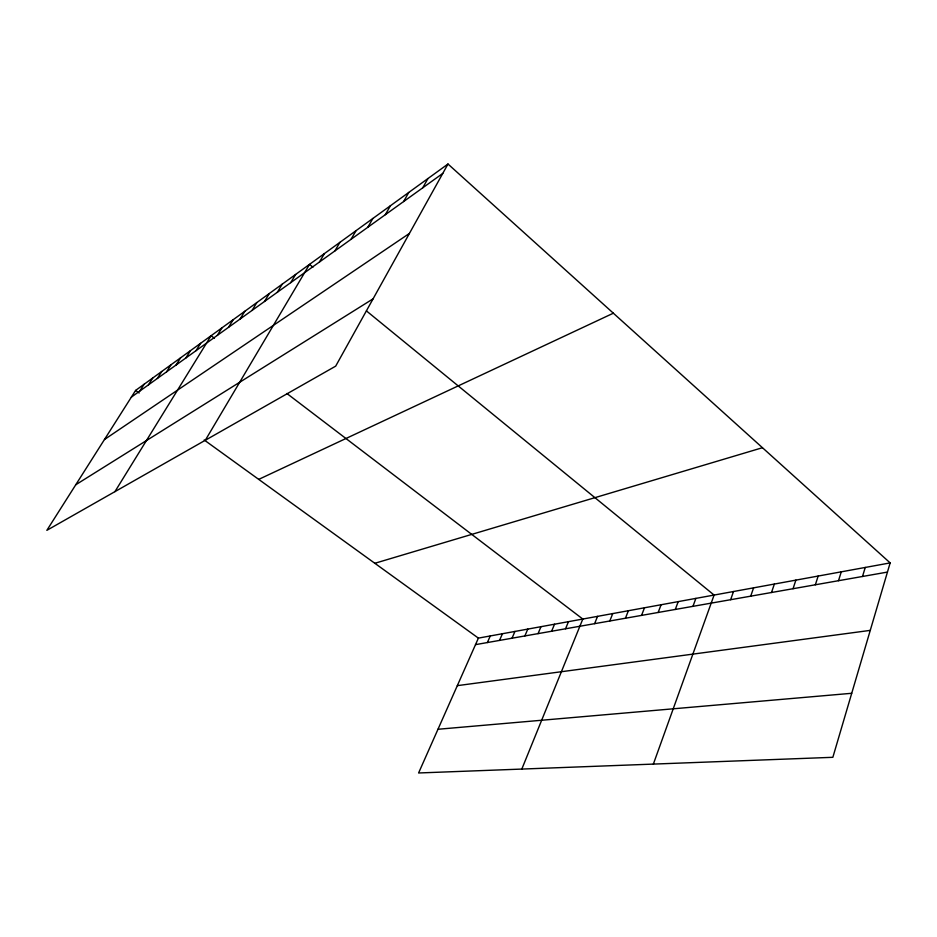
<?xml version="1.0" encoding="UTF-8"?>
<svg xmlns="http://www.w3.org/2000/svg" width="937" height="937" viewBox="0 0 937 937"><rect width="100%" height="100%" fill="white"/><g stroke="black" fill="none" stroke-linecap="round" stroke-linejoin="round"><path stroke-width="1.41" d="M890.15 562.903L832.852 757.307L418.593 772.978L478.397 638.12L890.15 562.903L447.991 164.022L135.607 390.424L46.85 530.342L335.68 366.144L447.991 164.022M862.508 576.478L865.249 567.447M838.498 580.706L841.274 571.828M815.354 584.782L818.165 576.056M793.042 588.717L795.876 580.12M771.502 592.5L774.36 584.056M750.713 596.166L753.582 587.85M730.626 599.703L733.507 591.516M653.358 764.1L714.099 595.065L366.437 310.908M692.958 606.344L695.875 598.392M675.296 609.448L678.212 601.624M658.161 612.47L661.089 604.752M641.552 615.398L644.48 607.785M625.447 618.233L628.376 610.725M609.811 620.985L612.739 613.583M594.62 623.655L597.56 616.359M521.815 769.078L582.802 619.052L286.898 393.493M565.538 628.786L568.466 621.664M551.612 631.233L554.528 624.218M538.061 633.623L540.977 626.689M524.872 635.942L527.789 629.102M512.035 638.202L514.94 631.444M499.538 640.404L502.443 633.728M487.369 642.548L490.262 635.954M422.751 187.81L427.94 178.557M403.613 201.549L408.766 192.448M385.318 214.69L390.436 205.742M367.796 227.281L372.879 218.462M351.012 239.345L356.048 230.654M334.907 250.905L339.908 242.355M319.447 262.009L324.413 253.587M205.308 440.261L309.515 264.386L312.911 267.15M290.739 282.634L295.612 274.459M277.375 292.239L282.213 284.169M264.503 301.48L269.294 293.539M252.088 310.405L256.832 302.569M240.095 319.013L244.803 311.283M228.523 327.329L233.184 319.704M217.337 335.376L221.952 327.845M114.923 491.644L211.094 335.715L214.444 338.269M196.044 350.661L200.588 343.329M185.913 357.934L190.41 350.707M176.109 364.985L180.56 357.84M166.599 371.813L171.014 364.762M157.381 378.443L161.761 371.474M148.444 384.861L152.778 377.986M139.765 391.092L144.064 384.299M131.344 397.147L442.768 173.427M104.475 439.512L409.422 233.43M75.756 484.769L373.078 298.844M258.717 479.381L613.36 313.192M374.835 563.289L762.46 447.71M475.504 644.644L887.444 572.085M457.326 685.65L870.262 630.378M437.977 729.267L851.721 693.286M135.607 390.424L139.156 392.99M204.184 439.98L478.397 638.12"/></g></svg>
